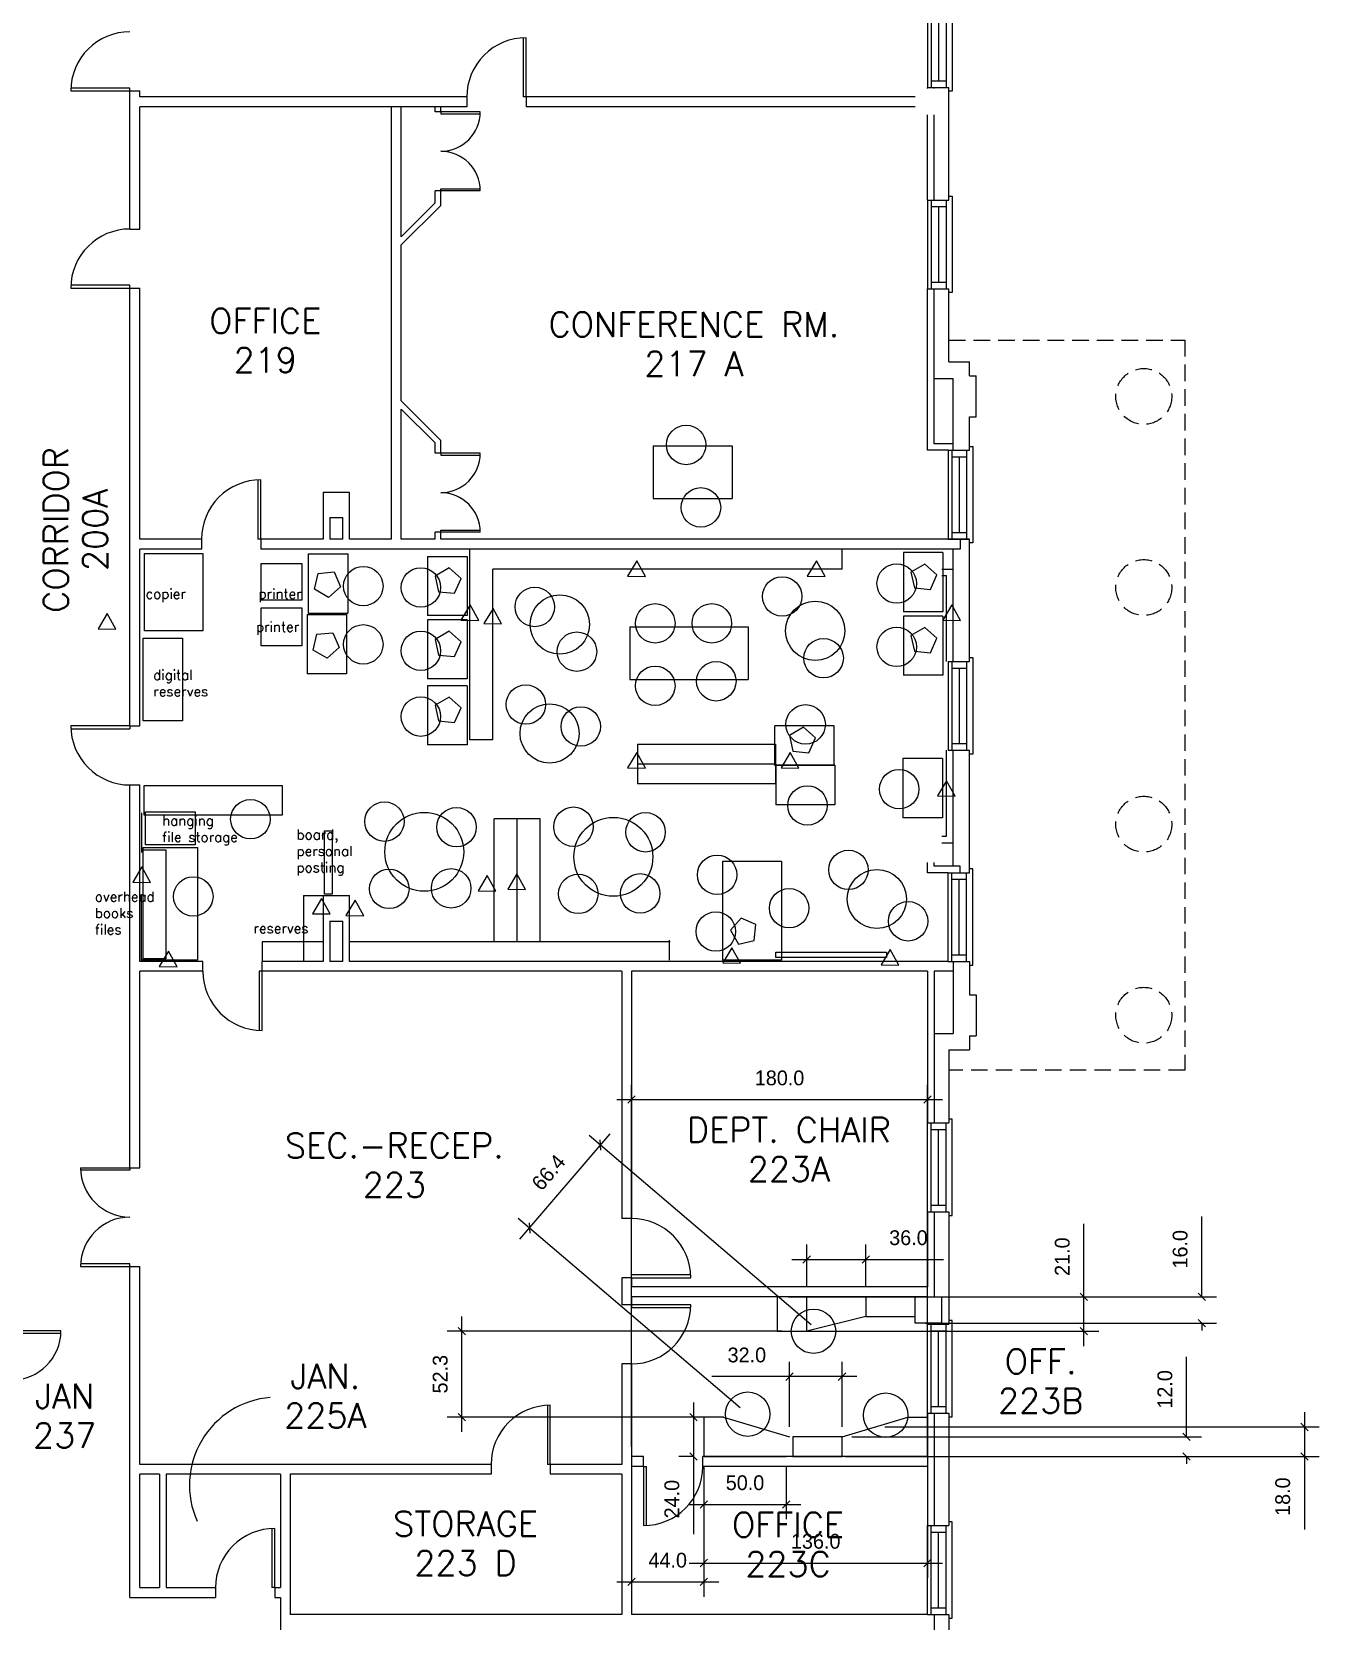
# Model space of a CAD drawing. Extents: x 481 to 2860, y 95 to 2621.
# Drawn here: x 2077 to 2860, y 801 to 1768 of the extents above; entities that cross this region are included whole.
import ezdxf
from ezdxf.enums import TextEntityAlignment as Align

# ---------------------------------------------------------------- set-up
doc = ezdxf.new("R2010")
doc.units = 0
doc.header["$LTSCALE"] = 40
doc.header["$MEASUREMENT"] = 0
doc.linetypes.add('HIDDEN', pattern=[0.375, 0.25, -0.125])
doc.layers.get('0').update_dxf_attribs({"linetype": 'CONTINUOUS'})
doc.layers.get('Defpoints').update_dxf_attribs({"linetype": 'CONTINUOUS'})
for name, color, linetype in [('A-AREA-IDEN', 3, 'CONTINUOUS'), ('A-CONC', 5, 'HIDDEN'), ('A-DOOR', 7, 'CONTINUOUS'), ('A-GLAZ', 5, 'CONTINUOUS'), ('A-STRS-RAIL', 7, 'CONTINUOUS'), ('A-WALL', 5, 'CONTINUOUS'), ('S-COLS', 3, 'CONTINUOUS')]:
    doc.layers.add(name, color=color, linetype=linetype)
doc.styles.add('SIMPLEX', font='simplex', dxfattribs={"height": 23})
doc.dimstyles.get("Standard").update_dxf_attribs({"dimtxt": 0.18, "dimasz": 0.18, "dimexe": 0.18, "dimexo": 0.0625, "dimgap": 0.09, "dimtad": 0, "dimtih": 1, "dimtoh": 1, "dimdec": 4, "dimzin": 0, "dimdsep": 46, "dimtxsty": 'Standard', "dimcen": 0.09, "dimadec": 0, "dimazin": 0, "dimtfac": 1, "dimtdec": 4, "dimtofl": 0, "dimtmove": 0, "dimatfit": 3, "dimfxl": 0, "dimtolj": 1, "dimtzin": 0, "dimarcsym": 0})

# ---------------------------------------------------------------- blocks, each defined once
blk = doc.blocks.new('Q')
at = {"layer": 'A-STRS-RAIL', "style": 'SIMPLEX'}
for tag, p in [('ROOM', (2.01, 4.02)), ('NUMBER', (2.01, -15.09))]:
    blk.add_attdef(tag, text='', height=12, dxfattribs=at).set_placement(p, align=Align.CENTER)
blk = doc.blocks.new('WDO')
at = {"layer": 'A-GLAZ'}
for p, q in [((2696.34, 464.42), (2694.39, 464.42)), ((2696.34, 405.77), (2696.34, 464.42)), ((2681.39, 408.09), (2681.39, 462.09)), ((2683.62, 408.09), (2683.62, 462.09)), ((2683.62, 458.09), (2692.62, 458.09)), ((2688.12, 412.09), (2688.12, 458.09)), ((2692.62, 408.09), (2692.62, 462.09)), ((2683.62, 412.09), (2692.62, 412.09)), ((2694.39, 405.77), (2696.34, 405.77))]:
    blk.add_line(p, q, dxfattribs=at)
at = {"layer": 'A-WALL'}
for p, q in [((2681.39, 462.09), (2694.39, 462.09)), ((2681.39, 408.09), (2694.39, 408.09))]:
    blk.add_line(p, q, dxfattribs=at)
blk = doc.blocks.new('AD03A', base_point=(6.133, 5.024))
for p, q in [((6.133, 6.024), (6.133, 5.024)), ((6.182, 5.024), (6.182, 6.022)), ((6.133, 5.024), (6.182, 5.024))]:
    blk.add_line(p, q)
blk.add_arc((6.133, 5.024), 1, 0, 90)
blk = doc.blocks.new('AD05A', base_point=(203.035, 424.492))
for p, q in [((203.035, 424.492), (203.084, 424.492)), ((203.035, 424.492), (203.035, 423.492)), ((203.084, 423.493), (203.084, 424.492))]:
    blk.add_line(p, q)
blk.add_arc((203.035, 424.492), 1, 270, 0)
blk = doc.blocks.new('AD04A', base_point=(489.664, 570.31))
for p, q in [((488.664, 571.31), (488.664, 570.31)), ((488.713, 570.31), (488.713, 571.309)), ((490.616, 570.31), (490.616, 571.309)), ((490.664, 571.31), (490.664, 570.31)), ((488.664, 570.31), (488.713, 570.31)), ((490.664, 570.31), (490.616, 570.31))]:
    blk.add_line(p, q)
for centre, start, end in [((488.664, 570.31), 0, 90), ((490.664, 570.31), 90, 180)]:
    blk.add_arc(centre, 1, start, end)
blk = doc.blocks.new('_Oblique')
at = {"color": 0, "linetype": 'ByBlock', "lineweight": -2}
blk.add_line((-0.5, -0.5), (0.5, 0.5), dxfattribs=at)
blk = doc.blocks.new('*D21')
at = {"color": 0, "lineweight": -2}
for p, q in [((2479.09, 934.22), (2479.09, 901.22)), ((2479.39, 925.22), (2470.09, 925.22)), ((2479.39, 901.22), (2470.09, 901.22)), ((2479.09, 901.22), (2479.09, 853.94))]:
    blk.add_line(p, q, dxfattribs=at)
at = {"layer": 'Defpoints', "color": 0}
for p in [(2485.39, 925.22), (2479.09, 901.22), (2485.39, 901.22)]:
    blk.add_point(p, dxfattribs=at)
at = {"color": 0, "lineweight": -2, "xscale": 4.4928, "yscale": 4.4928, "zscale": 4.4928}
for p, rotation in [((2479.09, 925.22), 90), ((2479.09, 901.22), 270)]:
    blk.add_blockref('_Oblique', p, dxfattribs=dict(at, rotation=rotation))
at = {"color": 0, "insert": (2465.95, 875.33), "char_height": 9, "attachment_point": 5, "rotation": 90}
blk.add_mtext('\\A1;24.0', dxfattribs=at)
blk = doc.blocks.new('*D22')
at = {"color": 0, "lineweight": -2}
for p, q in [((2537.39, 919.22), (2537.39, 958.85)), ((2569.39, 919.22), (2569.39, 958.85)), ((2537.39, 949.85), (2490.12, 949.85)), ((2578.39, 949.85), (2537.39, 949.85))]:
    blk.add_line(p, q, dxfattribs=at)
at = {"layer": 'Defpoints', "color": 0}
for p in [(2537.39, 949.85), (2537.39, 913.22), (2569.39, 913.22)]:
    blk.add_point(p, dxfattribs=at)
at = {"color": 0, "lineweight": -2, "xscale": 4.4928, "yscale": 4.4928, "zscale": 4.4928, "rotation": 180}
blk.add_blockref('_Oblique', (2537.39, 949.85), dxfattribs=at)
at = {"color": 0, "lineweight": -2, "xscale": 4.4928, "yscale": 4.4928, "zscale": 4.4928}
blk.add_blockref('_Oblique', (2569.39, 949.85), dxfattribs=at)
at = {"color": 0, "insert": (2511.51, 962.99), "char_height": 9, "attachment_point": 5}
blk.add_mtext('\\A1;32.0', dxfattribs=at)
blk = doc.blocks.new('*D24')
at = {"color": 0, "lineweight": -2}
for p, q in [((2485.39, 895.22), (2485.39, 863.12)), ((2535.39, 895.22), (2535.39, 863.12)), ((2476.39, 872.12), (2544.39, 872.12))]:
    blk.add_line(p, q, dxfattribs=at)
at = {"layer": 'Defpoints', "color": 0}
for p in [(2485.39, 901.22), (2535.39, 901.22), (2535.39, 872.12)]:
    blk.add_point(p, dxfattribs=at)
at = {"color": 0, "lineweight": -2, "xscale": 4.4928, "yscale": 4.4928, "zscale": 4.4928, "rotation": 180}
blk.add_blockref('_Oblique', (2485.39, 872.12), dxfattribs=at)
at = {"color": 0, "lineweight": -2, "xscale": 4.4928, "yscale": 4.4928, "zscale": 4.4928}
blk.add_blockref('_Oblique', (2535.39, 872.12), dxfattribs=at)
at = {"color": 0, "insert": (2510.39, 885.26), "char_height": 9, "attachment_point": 5}
blk.add_mtext('\\A1;50.0', dxfattribs=at)
blk = doc.blocks.new('*D25')
at = {"color": 0, "lineweight": -2}
for p, q in [((2778.91, 913.22), (2778.91, 961.98)), ((2575.39, 913.22), (2787.91, 913.22)), ((2577.39, 901.22), (2787.91, 901.22)), ((2778.91, 901.22), (2778.91, 896.72))]:
    blk.add_line(p, q, dxfattribs=at)
at = {"layer": 'Defpoints', "color": 0}
for p in [(2569.39, 913.22), (2778.91, 913.22), (2571.39, 901.22)]:
    blk.add_point(p, dxfattribs=at)
at = {"color": 0, "lineweight": -2, "xscale": 4.4928, "yscale": 4.4928, "zscale": 4.4928}
for p, rotation in [((2778.91, 913.22), 270), ((2778.91, 901.22), 90)]:
    blk.add_blockref('_Oblique', p, dxfattribs=dict(at, rotation=rotation))
at = {"color": 0, "insert": (2765.77, 942.09), "char_height": 9, "attachment_point": 5, "rotation": 90}
blk.add_mtext('\\A1;12.0', dxfattribs=at)
blk = doc.blocks.new('*D26')
at = {"color": 0, "lineweight": -2}
for p, q in [((2595.39, 919.22), (2859.56, 919.22)), ((2850.56, 928.22), (2850.56, 901.22)), ((2575.39, 901.22), (2859.56, 901.22)), ((2850.56, 901.22), (2850.56, 856.94))]:
    blk.add_line(p, q, dxfattribs=at)
at = {"layer": 'Defpoints', "color": 0}
for p in [(2589.39, 919.22), (2569.39, 901.22), (2850.56, 901.22)]:
    blk.add_point(p, dxfattribs=at)
at = {"color": 0, "lineweight": -2, "xscale": 4.4928, "yscale": 4.4928, "zscale": 4.4928}
for p, rotation in [((2850.56, 919.22), 90), ((2850.56, 901.22), 270)]:
    blk.add_blockref('_Oblique', p, dxfattribs=dict(at, rotation=rotation))
at = {"color": 0, "insert": (2837.42, 876.83), "char_height": 9, "attachment_point": 5, "rotation": 90}
blk.add_mtext('\\A1;18.0', dxfattribs=at)
blk = doc.blocks.new('*D27')
at = {"color": 0, "lineweight": -2}
for p, q in [((2716.5, 998.47), (2716.5, 1042.74)), ((2536.9, 998.47), (2725.5, 998.47)), ((2716.5, 968.47), (2716.5, 998.47)), ((2536.9, 977.47), (2725.5, 977.47))]:
    blk.add_line(p, q, dxfattribs=at)
at = {"layer": 'Defpoints', "color": 0}
for p in [(2530.9, 998.47), (2716.5, 998.47), (2530.9, 977.47)]:
    blk.add_point(p, dxfattribs=at)
at = {"color": 0, "lineweight": -2, "xscale": 4.4928, "yscale": 4.4928, "zscale": 4.4928}
for p, rotation in [((2716.5, 998.47), 90), ((2716.5, 977.47), 270)]:
    blk.add_blockref('_Oblique', p, dxfattribs=dict(at, rotation=rotation))
at = {"color": 0, "insert": (2703.36, 1022.85), "char_height": 9, "attachment_point": 5, "rotation": 90}
blk.add_mtext('\\A1;21.0', dxfattribs=at)
blk = doc.blocks.new('*D28')
at = {"color": 0, "lineweight": -2}
for p, q in [((2338.21, 916.22), (2338.21, 986.47)), ((2532.9, 977.47), (2329.21, 977.47)), ((2491.39, 925.22), (2329.21, 925.22))]:
    blk.add_line(p, q, dxfattribs=at)
at = {"layer": 'Defpoints', "color": 0}
for p in [(2338.21, 977.47), (2538.9, 977.47), (2497.39, 925.22)]:
    blk.add_point(p, dxfattribs=at)
at = {"color": 0, "lineweight": -2, "xscale": 4.4928, "yscale": 4.4928, "zscale": 4.4928}
for p, rotation in [((2338.21, 977.47), 90), ((2338.21, 925.22), 270)]:
    blk.add_blockref('_Oblique', p, dxfattribs=dict(at, rotation=rotation))
at = {"color": 0, "insert": (2325.07, 951.34), "char_height": 9, "attachment_point": 5, "rotation": 90}
blk.add_mtext('\\A1;52.3', dxfattribs=at)
blk = doc.blocks.new('*D29')
at = {"color": 0, "lineweight": -2}
for p, q in [((2373.54, 1033.48), (2428.32, 1097.62)), ((2550.58, 981.36), (2415.64, 1096.62)), ((2507.49, 930.91), (2372.54, 1046.16))]:
    blk.add_line(p, q, dxfattribs=at)
at = {"layer": 'Defpoints', "color": 0}
for p in [(2422.48, 1090.77), (2555.14, 977.47), (2512.05, 927.01)]:
    blk.add_point(p, dxfattribs=at)
at = {"color": 0, "lineweight": -2, "xscale": 4.4928, "yscale": 4.4928, "zscale": 4.4928}
for p, rotation in [((2422.48, 1090.77), 49.49902002878292), ((2379.38, 1040.32), 229.4990200287829)]:
    blk.add_blockref('_Oblique', p, dxfattribs=dict(at, rotation=rotation))
at = {"color": 0, "insert": (2390.94, 1074.08), "char_height": 9, "attachment_point": 5, "rotation": 49.49902}
blk.add_mtext('\\A1;66.4', dxfattribs=at)
blk = doc.blocks.new('*D31')
at = {"color": 0, "lineweight": -2}
for p, q in [((2441.39, 907.22), (2441.39, 1127.41)), ((2621.39, 907.22), (2621.39, 1127.41)), ((2432.39, 1118.41), (2630.39, 1118.41))]:
    blk.add_line(p, q, dxfattribs=at)
at = {"layer": 'Defpoints', "color": 0}
for p in [(2621.39, 1118.41), (2441.39, 901.22), (2621.39, 901.22)]:
    blk.add_point(p, dxfattribs=at)
at = {"color": 0, "lineweight": -2, "xscale": 4.4928, "yscale": 4.4928, "zscale": 4.4928, "rotation": 180}
blk.add_blockref('_Oblique', (2441.39, 1118.41), dxfattribs=at)
at = {"color": 0, "lineweight": -2, "xscale": 4.4928, "yscale": 4.4928, "zscale": 4.4928}
blk.add_blockref('_Oblique', (2621.39, 1118.41), dxfattribs=at)
at = {"color": 0, "insert": (2531.39, 1131.55), "char_height": 9, "attachment_point": 5}
blk.add_mtext('\\A1;180.0', dxfattribs=at)
blk = doc.blocks.new('*D32')
at = {"color": 0, "lineweight": -2}
for p, q in [((2441.39, 895.22), (2441.39, 815.98)), ((2485.39, 895.22), (2485.39, 815.98)), ((2432.39, 824.98), (2494.39, 824.98))]:
    blk.add_line(p, q, dxfattribs=at)
at = {"layer": 'Defpoints', "color": 0}
for p in [(2441.39, 901.22), (2485.39, 901.22), (2485.39, 824.98)]:
    blk.add_point(p, dxfattribs=at)
at = {"color": 0, "lineweight": -2, "xscale": 4.4928, "yscale": 4.4928, "zscale": 4.4928, "rotation": 180}
blk.add_blockref('_Oblique', (2441.39, 824.98), dxfattribs=at)
at = {"color": 0, "lineweight": -2, "xscale": 4.4928, "yscale": 4.4928, "zscale": 4.4928}
blk.add_blockref('_Oblique', (2485.39, 824.98), dxfattribs=at)
at = {"color": 0, "insert": (2463.39, 838.12), "char_height": 9, "attachment_point": 5}
blk.add_mtext('\\A1;44.0', dxfattribs=at)
blk = doc.blocks.new('*D33')
at = {"color": 0, "lineweight": -2}
for p, q in [((2485.39, 895.22), (2485.39, 827.47)), ((2621.39, 895.22), (2621.39, 827.47)), ((2476.39, 836.47), (2630.39, 836.47))]:
    blk.add_line(p, q, dxfattribs=at)
at = {"layer": 'Defpoints', "color": 0}
for p in [(2485.39, 901.22), (2621.39, 901.22), (2621.39, 836.47)]:
    blk.add_point(p, dxfattribs=at)
at = {"color": 0, "lineweight": -2, "xscale": 4.4928, "yscale": 4.4928, "zscale": 4.4928, "rotation": 180}
blk.add_blockref('_Oblique', (2485.39, 836.47), dxfattribs=at)
at = {"color": 0, "lineweight": -2, "xscale": 4.4928, "yscale": 4.4928, "zscale": 4.4928}
blk.add_blockref('_Oblique', (2621.39, 836.47), dxfattribs=at)
at = {"color": 0, "insert": (2553.39, 849.61), "char_height": 9, "attachment_point": 5}
blk.add_mtext('\\A1;136.0', dxfattribs=at)
blk = doc.blocks.new('*D34')
at = {"color": 0, "lineweight": -2}
for p, q in [((2788.16, 998.47), (2788.16, 1047.23)), ((2619.89, 998.47), (2797.16, 998.47)), ((2619.89, 982.47), (2797.16, 982.47)), ((2788.16, 982.47), (2788.16, 977.97))]:
    blk.add_line(p, q, dxfattribs=at)
at = {"layer": 'Defpoints', "color": 0}
for p in [(2613.89, 998.47), (2788.16, 998.47), (2613.89, 982.47)]:
    blk.add_point(p, dxfattribs=at)
at = {"color": 0, "lineweight": -2, "xscale": 4.4928, "yscale": 4.4928, "zscale": 4.4928}
for p, rotation in [((2788.16, 998.47), 270), ((2788.16, 982.47), 90)]:
    blk.add_blockref('_Oblique', p, dxfattribs=dict(at, rotation=rotation))
at = {"color": 0, "insert": (2775.02, 1027.34), "char_height": 9, "attachment_point": 5, "rotation": 90}
blk.add_mtext('\\A1;16.0', dxfattribs=at)
blk = doc.blocks.new('*D40')
at = {"color": 0, "lineweight": -2}
for p, q in [((2547.9, 1004.47), (2547.9, 1030.19)), ((2583.89, 1004.47), (2583.89, 1030.19)), ((2538.9, 1021.19), (2583.89, 1021.19)), ((2583.89, 1021.19), (2631.16, 1021.19))]:
    blk.add_line(p, q, dxfattribs=at)
at = {"layer": 'Defpoints', "color": 0}
for p in [(2583.89, 1021.19), (2547.9, 998.47), (2583.89, 998.47)]:
    blk.add_point(p, dxfattribs=at)
at = {"color": 0, "lineweight": -2, "xscale": 4.4928, "yscale": 4.4928, "zscale": 4.4928, "rotation": 180}
blk.add_blockref('_Oblique', (2547.9, 1021.19), dxfattribs=at)
at = {"color": 0, "lineweight": -2, "xscale": 4.4928, "yscale": 4.4928, "zscale": 4.4928}
blk.add_blockref('_Oblique', (2583.89, 1021.19), dxfattribs=at)
at = {"color": 0, "insert": (2609.77, 1034.33), "char_height": 9, "attachment_point": 5}
blk.add_mtext('\\A1;36.0', dxfattribs=at)

msp = doc.modelspace()

# ---------------------------------------------------------------- linework, layer by layer
for p, q in [((2569.48, 1441.22), (2569.48, 1453.22)), ((2357.11, 1337.25), (2343.11, 1337.25)), ((2444.95, 1334.71), (2444.95, 1310.71)), ((2528.95, 1334.71), (2528.95, 1310.71)), ((2385.85, 1289.25), (2357.85, 1289.25)), ((2241.89, 1242.55), (2254.69, 1242.55)), ((2216.73, 1214.47), (2216.73, 1202.47)), ((2464.22, 1215.31), (2464.22, 1203.31)), ((2583.89, 986.47), (2547.9, 977.47)), ((2485.39, 925.22), (2485.39, 901.22)), ((2497.39, 925.22), (2537.39, 913.22)), ((2497.39, 925.22), (2537.39, 913.22)), ((2569.39, 913.22), (2609.39, 925.22))]:
    msp.add_line(p, q)
for points in [[(2145.13, 1450.7), (2180.63, 1450.7), (2180.63, 1403.68), (2145.13, 1403.68)], [(2216.12, 1444.53), (2240.81, 1444.53), (2240.81, 1422.18), (2216.12, 1422.18)], [(2337.73, 1435.46), (2330.39, 1441.95), (2321.94, 1436.97), (2324.07, 1427.4), (2333.83, 1426.47)], [(2449.82, 1436.72), (2444.57, 1446.17), (2439.01, 1436.89)], [(2559.04, 1436.72), (2553.79, 1446.17), (2548.23, 1436.89)], [(2627.06, 1437.77), (2619.71, 1444.27), (2611.27, 1439.29), (2613.39, 1429.71), (2623.15, 1428.78)], [(2264.43, 1430.45), (2257.09, 1423.96), (2248.64, 1428.94), (2250.77, 1438.51), (2260.53, 1439.45)], [(2127.86, 1404.65), (2122.6, 1414.1), (2117.05, 1404.83)], [(2216.12, 1417.56), (2240.81, 1417.56), (2240.81, 1394.43), (2216.12, 1394.43)], [(2348.49, 1409.97), (2343.24, 1419.42), (2337.68, 1410.15)], [(2362.41, 1407.83), (2357.16, 1417.28), (2351.6, 1408.01)], [(2641.49, 1409.97), (2636.24, 1419.42), (2630.68, 1410.15)], [(2263.66, 1393.46), (2256.32, 1386.96), (2247.87, 1391.94), (2249.99, 1401.51), (2259.75, 1402.45)], [(2337.73, 1396.92), (2330.39, 1403.41), (2321.94, 1398.43), (2324.07, 1388.86), (2333.83, 1387.93)], [(2627.06, 1399.23), (2619.71, 1405.73), (2611.27, 1400.75), (2613.39, 1391.17), (2623.15, 1390.24)], [(2144.36, 1399.06), (2168.28, 1399.06), (2168.28, 1348.95), (2144.36, 1348.95)], [(2337.73, 1356.84), (2330.39, 1363.33), (2321.94, 1358.35), (2324.07, 1348.78), (2333.83, 1347.84)], [(2553.21, 1338.42), (2545.87, 1344.91), (2537.42, 1339.93), (2539.54, 1330.36), (2549.3, 1329.42)], [(2449.82, 1320.12), (2444.57, 1329.57), (2439.01, 1320.29)], [(2543.2, 1320.12), (2537.95, 1329.57), (2532.39, 1320.29)], [(2144.95, 1309.5), (2228.95, 1309.5), (2228.95, 1291.5), (2144.95, 1291.5)], [(2638.28, 1303), (2633.02, 1312.45), (2627.47, 1303.18)], [(2145.91, 1293.46), (2176, 1293.46), (2176, 1273.42), (2145.91, 1273.42)], [(2254.69, 1281.9), (2259.32, 1281.9), (2259.32, 1243.36), (2254.69, 1243.36)], [(2144.36, 1271.87), (2177.54, 1271.87), (2177.54, 1203.27), (2144.36, 1203.27)], [(2144.36, 1270.33), (2158.25, 1270.33), (2158.25, 1204.04), (2144.36, 1204.04)], [(2148.94, 1250.58), (2143.69, 1260.03), (2138.13, 1250.76)], [(2358.85, 1245.23), (2353.6, 1254.68), (2348.04, 1245.41)], [(2376.93, 1246.3), (2371.68, 1255.75), (2366.12, 1246.48)], [(2258.15, 1231.33), (2252.9, 1240.78), (2247.35, 1231.5)], [(2278.5, 1230.26), (2273.25, 1239.71), (2267.69, 1230.43)], [(2507.97, 1228.81), (2501.48, 1221.46), (2506.46, 1213.02), (2516.03, 1215.14), (2516.96, 1224.9)], [(2507.74, 1201.37), (2502.48, 1210.82), (2496.93, 1201.55)], [(2604.01, 1200.3), (2598.76, 1209.75), (2593.2, 1200.48)], [(2165, 1199.23), (2159.75, 1208.69), (2154.19, 1199.41)], [(2529.07, 1208.14), (2596.45, 1208.14), (2596.45, 1204.77), (2529.07, 1204.77)], [(2547.9, 998.47), (2529.9, 998.47), (2529.9, 977.47), (2547.9, 977.47)], [(2613.89, 998.47), (2583.89, 998.47), (2583.89, 986.47), (2613.89, 986.47)], [(2569.39, 913.22), (2539.39, 913.22), (2539.39, 901.22), (2569.39, 901.22)]]:
    msp.add_lwpolyline(points, close=True)
for points in [[(2497.39, 925.22), (2485.39, 925.22), (2485.39, 901.22), (2535.39, 901.22)], [(2571.39, 901.22), (2621.39, 901.22), (2621.39, 925.22)], [(2609.39, 925.22), (2621.39, 925.22), (2621.39, 901.22), (2571.39, 901.22)]]:
    msp.add_lwpolyline(points)
for centre, radius in [((2474.55, 1516.69), 12), ((2483.59, 1478.73), 12), ((2278.28, 1430.84), 12), ((2313.3, 1430.03), 12), ((2602.62, 1432.35), 12), ((2533.04, 1424.51), 12), ((2382.56, 1418.12), 12), ((2397.76, 1407.48), 18), ((2553.11, 1403.63), 18), ((2455.83, 1408.17), 12), ((2490.21, 1408.17), 12), ((2278.28, 1395.39), 12), ((2313.3, 1391.49), 12), ((2408.2, 1390.94), 12), ((2602.62, 1393.81), 12), ((2558.19, 1386.94), 12), ((2492.93, 1372.92), 12), ((2455.83, 1370.21), 12), ((2377.16, 1358.76), 12), ((2313.3, 1351.41), 12), ((2391.59, 1341.19), 18), ((2410.51, 1345.46), 12), ((2547.26, 1346.71), 12), ((2604.18, 1307.33), 12), ((2548.37, 1297.38), 12), ((2209.61, 1289.02), 12), ((2291.12, 1287.53), 12), ((2334.94, 1284.13), 12), ((2406.08, 1284.45), 12), ((2315.36, 1269.17), 24), ((2430.32, 1266.09), 24), ((2449.9, 1281.05), 12), ((2493.45, 1255.2), 12), ((2573.29, 1258.15), 12), ((2294.07, 1246.64), 12), ((2331.7, 1246.95), 12), ((2590.61, 1240.45), 18), ((2174.89, 1242), 12), ((2409.03, 1243.55), 12), ((2446.66, 1243.87), 12), ((2537.23, 1234.83), 12), ((2609.6, 1226.89), 12), ((2492.61, 1220.67), 12), ((2552.06, 977.47), 13.5), ((2512.05, 927.01), 13.5), ((2595.94, 926.42), 13.5)]:
    msp.add_circle(centre, radius)
at = {"layer": 'A-AREA-IDEN'}
msp.add_arc((2226.13, 883.81), 53.57, 94.70771, 204.1125, dxfattribs=at)
at = {"layer": 'A-CONC', "linetype": 'HIDDEN'}
for p, q in [((2634.39, 1580.55), (2777.89, 1580.55)), ((2777.89, 1580.55), (2777.89, 1136.27)), ((2777.89, 1136.27), (2634.39, 1136.27))]:
    msp.add_line(p, q, dxfattribs=at)
for centre in [(2752.89, 1546.22), (2752.89, 1429.97), (2752.89, 1285.97), (2752.89, 1169.72)]:
    msp.add_circle(centre, 17, dxfattribs=at)
at = {"layer": 'A-WALL'}
for p, q in [((2136.39, 1648.08), (2136.39, 1732.08)), ((2136.39, 1732.08), (2142.39, 1732.08)), ((2142.39, 1728.47), (2142.39, 1732.08)), ((2621.39, 1733.47), (2621.39, 1734.22)), ((2625.39, 1733.47), (2625.39, 1734.22)), ((2634.39, 1665.72), (2634.39, 1734.22)), ((2341.22, 1728.47), (2142.39, 1728.47)), ((2142.39, 1648.08), (2142.39, 1722.47)), ((2341.22, 1722.47), (2142.39, 1722.47)), ((2295.39, 1459.47), (2295.39, 1722.47)), ((2301.39, 1643.42), (2301.39, 1722.47)), ((2321.89, 1722.47), (2301.39, 1722.47)), ((2321.89, 1719.38), (2321.89, 1722.47)), ((2341.22, 1722.47), (2325.39, 1722.47)), ((2325.39, 1719.38), (2325.39, 1722.47)), ((2341.22, 1728.47), (2341.22, 1722.47)), ((2613.89, 1728.47), (2377.22, 1728.47)), ((2377.22, 1728.47), (2377.22, 1722.47)), ((2613.89, 1722.47), (2377.22, 1722.47)), ((2325.39, 1719.38), (2321.89, 1719.38)), ((2621.39, 1665.72), (2621.39, 1717.47)), ((2625.39, 1665.72), (2625.39, 1717.47)), ((2321.89, 1663.92), (2301.39, 1643.42)), ((2325.39, 1671.38), (2321.89, 1671.38)), ((2321.89, 1663.92), (2321.89, 1671.38)), ((2325.39, 1662.47), (2325.39, 1671.38)), ((2325.39, 1662.47), (2301.39, 1638.47)), ((2136.39, 1648.08), (2142.39, 1648.08)), ((2301.39, 1543.47), (2301.39, 1638.47)), ((2136.39, 1345.84), (2136.39, 1612.08)), ((2136.39, 1612.08), (2142.39, 1612.08)), ((2142.39, 1459.47), (2142.39, 1612.08)), ((2621.39, 1513.47), (2621.39, 1611.72)), ((2625.39, 1517.47), (2625.39, 1611.72)), ((2634.39, 1567.22), (2634.39, 1611.72)), ((2634.39, 1567.22), (2646.89, 1567.22)), ((2646.89, 1558.72), (2646.89, 1567.22)), ((2625.39, 1557.22), (2636.89, 1557.22)), ((2636.89, 1513.47), (2636.89, 1557.22)), ((2646.89, 1558.72), (2650.89, 1558.72)), ((2650.89, 1533.72), (2650.89, 1558.72)), ((2325.39, 1519.47), (2301.39, 1543.47)), ((2321.89, 1518.02), (2301.39, 1538.52)), ((2301.39, 1459.47), (2301.39, 1538.52)), ((2646.89, 1513.47), (2646.89, 1533.72)), ((2646.89, 1533.72), (2650.89, 1533.72)), ((2325.39, 1511.66), (2325.39, 1519.47)), ((2321.89, 1511.66), (2321.89, 1518.02)), ((2325.39, 1511.66), (2321.89, 1511.66)), ((2454.6, 1516.15), (2454.6, 1484.15)), ((2454.6, 1516.15), (2502.6, 1516.15)), ((2502.6, 1516.15), (2502.6, 1484.15)), ((2633.89, 1513.47), (2621.39, 1513.47)), ((2636.89, 1517.47), (2625.39, 1517.47)), ((2253.89, 1488.05), (2253.89, 1459.47)), ((2253.89, 1488.05), (2269.89, 1488.05)), ((2269.89, 1459.47), (2269.89, 1488.05)), ((2454.6, 1484.15), (2502.6, 1484.15)), ((2257.89, 1472.47), (2257.89, 1459.47)), ((2257.89, 1472.47), (2265.89, 1472.47)), ((2265.89, 1459.47), (2265.89, 1472.47)), ((2325.39, 1463.66), (2321.89, 1463.66)), ((2321.89, 1459.47), (2321.89, 1463.66)), ((2325.39, 1459.47), (2325.39, 1463.66)), ((2179.9, 1459.47), (2142.39, 1459.47)), ((2142.39, 1345.84), (2142.39, 1453.22)), ((2179.9, 1453.22), (2142.39, 1453.22)), ((2179.9, 1459.47), (2179.9, 1453.22)), ((2253.89, 1459.47), (2215.9, 1459.47)), ((2215.9, 1459.47), (2215.9, 1453.22)), ((2641.3, 1453.22), (2215.9, 1453.22)), ((2265.89, 1459.47), (2257.89, 1459.47)), ((2295.39, 1459.47), (2269.89, 1459.47)), ((2321.89, 1459.47), (2301.39, 1459.47)), ((2646.89, 1459.47), (2325.39, 1459.47)), ((2343.11, 1337.25), (2343.11, 1453.22)), ((2606.68, 1451.17), (2606.68, 1415.17)), ((2606.68, 1451.17), (2606.68, 1415.17)), ((2630.68, 1451.17), (2606.68, 1451.17)), ((2630.68, 1451.17), (2630.68, 1415.17)), ((2636.89, 1384.97), (2636.89, 1453.22)), ((2641.3, 1459.47), (2641.3, 1453.22)), ((2646.89, 1384.97), (2646.89, 1459.47)), ((2244.82, 1450.45), (2244.82, 1414.45)), ((2244.82, 1450.45), (2268.82, 1450.45)), ((2268.82, 1450.45), (2268.82, 1414.45)), ((2317.35, 1448.86), (2317.35, 1412.86)), ((2317.35, 1448.86), (2317.35, 1412.86)), ((2317.35, 1448.86), (2341.35, 1448.86)), ((2341.35, 1448.86), (2341.35, 1412.86)), ((2569.48, 1441.22), (2357.11, 1441.22)), ((2357.11, 1337.25), (2357.11, 1441.22)), ((2630.14, 1441.22), (2636.89, 1441.22)), ((2630.14, 1437.22), (2632.89, 1437.22)), ((2632.89, 1384.97), (2632.89, 1437.22)), ((2244.04, 1413.45), (2268.04, 1413.45)), ((2244.04, 1413.45), (2244.04, 1377.45)), ((2244.82, 1414.45), (2268.82, 1414.45)), ((2268.04, 1413.45), (2268.04, 1377.45)), ((2341.35, 1412.86), (2317.35, 1412.86)), ((2630.68, 1415.17), (2606.68, 1415.17)), ((2630.68, 1412.63), (2606.68, 1412.63)), ((2606.68, 1412.63), (2606.68, 1376.63)), ((2630.68, 1412.63), (2630.68, 1376.63)), ((2317.35, 1410.32), (2317.35, 1374.32)), ((2341.35, 1410.32), (2317.35, 1410.32)), ((2341.35, 1410.32), (2341.35, 1374.32)), ((2440.31, 1406), (2512.31, 1406)), ((2440.31, 1406), (2440.31, 1374)), ((2512.31, 1406), (2512.31, 1374)), ((2268.04, 1377.45), (2244.04, 1377.45)), ((2341.35, 1374.32), (2317.35, 1374.32)), ((2440.31, 1374), (2512.31, 1374)), ((2630.68, 1376.63), (2606.68, 1376.63)), ((2341.35, 1370.24), (2317.35, 1370.24)), ((2317.35, 1370.24), (2317.35, 1334.24)), ((2341.35, 1370.24), (2341.35, 1334.24)), ((2136.39, 1345.84), (2142.39, 1345.84)), ((2564.54, 1345.75), (2528.54, 1345.75)), ((2528.54, 1321.75), (2528.54, 1345.75)), ((2564.54, 1321.75), (2564.54, 1345.75)), ((2444.95, 1334.71), (2528.95, 1334.71)), ((2341.35, 1334.24), (2317.35, 1334.24)), ((2606.43, 1325.87), (2606.43, 1289.87)), ((2630.43, 1325.87), (2606.43, 1325.87)), ((2630.43, 1325.87), (2630.43, 1289.87)), ((2632.89, 1278.72), (2632.89, 1330.97)), ((2636.89, 1260.47), (2636.89, 1330.97)), ((2646.89, 1256.47), (2646.89, 1330.97)), ((2444.95, 1322.71), (2528.95, 1322.71)), ((2564.54, 1321.75), (2528.54, 1321.75)), ((2565.1, 1321.78), (2529.1, 1321.78)), ((2529.1, 1321.78), (2529.1, 1297.78)), ((2565.1, 1321.78), (2565.1, 1297.78)), ((2136.39, 1076.93), (2136.39, 1309.84)), ((2136.39, 1309.84), (2142.39, 1309.84)), ((2142.39, 1202.47), (2142.39, 1309.84)), ((2444.95, 1310.71), (2528.95, 1310.71)), ((2565.1, 1297.78), (2529.1, 1297.78)), ((2143.43, 1292.8), (2143.43, 1268.8)), ((2357.85, 1214.47), (2357.85, 1289.25)), ((2371.85, 1214.47), (2371.85, 1289.25)), ((2385.85, 1214.47), (2385.85, 1289.25)), ((2630.43, 1289.87), (2606.43, 1289.87)), ((2630.14, 1278.72), (2632.89, 1278.72)), ((2630.14, 1274.72), (2636.89, 1274.72)), ((2496.65, 1263.2), (2496.65, 1203.2)), ((2532.65, 1263.2), (2496.65, 1263.2)), ((2532.65, 1263.2), (2532.65, 1203.2)), ((2621.39, 1256.47), (2621.39, 1262.72)), ((2625.39, 1260.47), (2625.39, 1262.72)), ((2641.3, 1260.47), (2625.39, 1260.47)), ((2641.3, 1256.47), (2641.3, 1260.47)), ((2633.89, 1256.47), (2621.39, 1256.47)), ((2143.22, 1243.22), (2143.22, 1203.22)), ((2241.89, 1242.55), (2241.89, 1202.47)), ((2253.89, 1242.55), (2253.89, 1202.47)), ((2253.89, 1242.55), (2269.89, 1242.55)), ((2269.89, 1202.47), (2269.89, 1242.55)), ((2257.89, 1226.97), (2257.89, 1202.47)), ((2257.89, 1226.97), (2265.89, 1226.97)), ((2265.89, 1202.47), (2265.89, 1226.97)), ((2253.89, 1214.47), (2216.73, 1214.47)), ((2464.85, 1214.47), (2269.89, 1214.47)), ((2180.73, 1202.47), (2142.39, 1202.47)), ((2173.22, 1203.22), (2143.22, 1203.22)), ((2180.73, 1196.47), (2180.73, 1202.47)), ((2253.89, 1202.47), (2216.73, 1202.47)), ((2216.73, 1196.47), (2216.73, 1202.47)), ((2265.89, 1202.47), (2257.89, 1202.47)), ((2633.89, 1202.47), (2269.89, 1202.47)), ((2532.65, 1203.2), (2496.65, 1203.2)), ((2636.89, 1202.47), (2636.89, 1158.72)), ((2646.89, 1202.47), (2646.89, 1182.22)), ((2142.39, 1076.93), (2142.39, 1196.47)), ((2180.73, 1196.47), (2142.39, 1196.47)), ((2435.39, 1196.47), (2216.73, 1196.47)), ((2435.39, 1196.47), (2435.39, 1046.05)), ((2441.39, 1196.47), (2441.39, 1046.05)), ((2621.39, 1196.47), (2441.39, 1196.47)), ((2621.39, 1196.47), (2621.39, 1104.22)), ((2625.39, 1196.47), (2625.39, 1104.22)), ((2636.89, 1196.47), (2625.39, 1196.47)), ((2646.89, 1182.22), (2650.89, 1182.22)), ((2650.89, 1182.22), (2650.89, 1157.22)), ((2625.39, 1158.72), (2636.89, 1158.72)), ((2646.89, 1157.22), (2646.89, 1148.72)), ((2646.89, 1157.22), (2650.89, 1157.22)), ((2634.39, 1148.72), (2646.89, 1148.72)), ((2634.39, 1148.72), (2634.39, 1104.22)), ((2136.39, 1076.93), (2142.39, 1076.93)), ((2441.39, 1046.05), (2435.39, 1046.05)), ((2621.39, 1050.22), (2621.39, 1004.47)), ((2625.39, 1050.22), (2625.39, 998.47)), ((2634.39, 1050.22), (2634.39, 981.72)), ((2136.39, 815.47), (2136.39, 1016.93)), ((2136.39, 1016.93), (2142.39, 1016.93)), ((2142.39, 896.47), (2142.39, 1016.93)), ((2441.39, 1010.05), (2435.39, 1010.05)), ((2435.39, 1010.05), (2435.39, 993.61)), ((2441.39, 1010.05), (2441.39, 1004.47)), ((2621.39, 1004.47), (2441.39, 1004.47)), ((2621.39, 998.47), (2441.39, 998.47)), ((2441.39, 998.47), (2441.39, 993.61)), ((2441.39, 993.61), (2435.39, 993.61)), ((2621.39, 982.47), (2621.39, 981.72)), ((2625.39, 982.47), (2625.39, 981.72)), ((2435.39, 957.61), (2435.39, 896.47)), ((2441.39, 957.61), (2435.39, 957.61)), ((2441.39, 957.61), (2441.39, 805.22)), ((2621.39, 927.72), (2621.39, 859.22)), ((2625.39, 927.72), (2625.39, 859.22)), ((2634.39, 927.72), (2634.39, 859.22)), ((2448.71, 901.22), (2441.39, 901.22)), ((2448.71, 895.22), (2448.71, 901.22)), ((2621.39, 901.22), (2484.71, 901.22)), ((2484.71, 895.22), (2484.71, 901.22)), ((2355.99, 896.47), (2142.39, 896.47)), ((2142.39, 821.47), (2142.39, 890.47)), ((2154.39, 890.47), (2142.39, 890.47)), ((2154.39, 890.47), (2154.39, 821.47)), ((2227.89, 890.47), (2158.39, 890.47)), ((2158.39, 890.47), (2158.39, 821.47)), ((2227.89, 890.47), (2227.89, 821.47)), ((2355.99, 890.47), (2233.89, 890.47)), ((2233.89, 890.47), (2233.89, 805.22)), ((2355.99, 896.47), (2355.99, 890.47)), ((2435.39, 896.47), (2391.99, 896.47)), ((2391.99, 896.47), (2391.99, 890.47)), ((2435.39, 890.47), (2391.99, 890.47)), ((2435.39, 890.47), (2435.39, 805.22)), ((2448.71, 895.22), (2441.39, 895.22)), ((2621.39, 895.22), (2484.71, 895.22)), ((2136.39, 815.47), (2188.38, 815.47)), ((2142.39, 821.47), (2154.39, 821.47)), ((2158.39, 821.47), (2188.38, 821.47)), ((2188.38, 821.47), (2188.38, 815.47)), ((2224.38, 821.47), (2227.89, 821.47)), ((2224.38, 821.47), (2224.38, 815.47)), ((2224.38, 815.47), (2227.89, 815.47)), ((2227.89, 815.47), (2227.89, 793.51)), ((2435.39, 805.22), (2233.89, 805.22)), ((2621.39, 805.22), (2441.39, 805.22)), ((2625.39, 805.22), (2625.39, 753.47)), ((2634.39, 805.22), (2634.39, 736.72))]:
    msp.add_line(p, q, dxfattribs=at)
at = {"layer": 'S-COLS'}
msp.add_lwpolyline([(2613.89, 982.47), (2613.89, 998.47), (2629.89, 998.47), (2629.89, 982.47), (2613.89, 982.47)], dxfattribs=at)

# ---------------------------------------------------------------- block references
at = {"layer": 'A-AREA-IDEN', "xscale": 1.25, "yscale": 1.25, "zscale": 1.25}
for p, values in [((2216.11, 1579.68), {'ROOM': 'OFFICE', 'NUMBER': '219'}), ((2476.8, 1577.51), {'ROOM': 'CONFERENCE RM.', 'NUMBER': '217 A'}), ((2534.59, 1087.46), {'ROOM': 'DEPT. CHAIR', 'NUMBER': '223A'}), ((2294.66, 1077.9), {'ROOM': 'SEC.-RECEP.', 'NUMBER': '223'}), ((2252.68, 937.56), {'ROOM': 'JAN.', 'NUMBER': '225A'}), ((2687.68, 946.56), {'ROOM': 'OFF.', 'NUMBER': '223B'}), ((2094.16, 925.45), {'ROOM': 'JAN', 'NUMBER': '237'}), ((2337.94, 847.79), {'ROOM': 'STORAGE', 'NUMBER': '223 D'}), ((2534.01, 847.21), {'ROOM': 'OFFICE', 'NUMBER': '223C'})]:
    msp.add_blockref('Q', p, dxfattribs=at).add_auto_attribs(values)
at = {"layer": 'A-AREA-IDEN', "xscale": 1.25, "yscale": 1.25, "zscale": 1.25, "rotation": 90}
msp.add_blockref('Q', (2103.83, 1462.49), dxfattribs=at).add_auto_attribs({'ROOM': 'CORRIDOR', 'NUMBER': '200A'})
at = {"layer": 'A-DOOR', "zscale": 0.01}
for name, p, xscale, yscale, rotation in [('AD03A', (2136.39, 1732.08), 36, 36, 90), ('AD05A', (2377.22, 1728.47), 36, 36, 180), ('AD04A', (2325.39, 1695.38), 24, 24, 270.0000000000011), ('AD03A', (2136.39, 1612.08), 36, 36, 90), ('AD04A', (2325.39, 1487.66), 24, 24, 269.9999999999989), ('AD05A', (2215.9, 1459.47), 36, 36, 180), ('AD05A', (2136.39, 1345.84), 36, 36, 270), ('AD03A', (2216.73, 1196.47), 36, 36, 180), ('AD04A', (2136.39, 1046.93), 30, 30, 90), ('AD05A', (2441.39, 1010.05), 36, 36, 90), ('AD03A', (2441.39, 993.61), 36, 36, 270), ('AD03A', (2064.39, 977.76), 30, 30, 270), ('AD05A', (2391.99, 896.47), 36, 36, 180), ('AD05A', (2224.38, 821.47), 36, 36, 180)]:
    msp.add_blockref(name, p, dxfattribs=dict(at, xscale=xscale, yscale=yscale, rotation=rotation))
at = {"layer": 'A-DOOR', "xscale": 36, "yscale": 36, "zscale": 0.01}
msp.add_blockref('AD05A', (2448.71, 895.22), dxfattribs=at)
at = {"layer": 'A-GLAZ', "xscale": -1, "rotation": 180}
for p in [(-60, 2196.31), (-60, 2073.81), (-47.5, 1921.56), (-47.5, 1793.06)]:
    msp.add_blockref('WDO', p, dxfattribs=at)
at = {"layer": 'A-GLAZ'}
for p in [(-47.5, 794.38), (-60, 642.12), (-60, 519.62), (-60, 397.12)]:
    msp.add_blockref('WDO', p, dxfattribs=at)

# ---------------------------------------------------------------- texts
at = {"char_height": 6, "attachment_point": 1, "style": 'SIMPLEX'}
for s, insert, width in [('copier', (2145.91, 1429.12), 52.4688), ('printer', (2214.57, 1429.12), 37.8125), ('printer', (2213.03, 1409.08), 37.8125), ('digital reserves', (2150.54, 1379.79), 49.375), ('hanging file storage', (2155.94, 1291.14), 50.9219), ('board, personal posting', (2237.72, 1282.67), 27.7812), ('overhead books files', (2115.04, 1244.9), 46.2969), ('reserves', (2211.49, 1225.63), 36.2656)]:
    msp.add_mtext(s, dxfattribs=dict(at, insert=insert, width=width))

# ---------------------------------------------------------------- dimensions: what is measured, and where the dimension line sits
for base, p1, p2, picture, middle in [((2621.39, 1118.41), (2441.39, 901.22), (2621.39, 901.22), '*D31', (2531.39, 1131.55)), ((2583.89, 1021.19), (2547.9, 998.47), (2583.89, 998.47), '*D40', (2609.77, 1034.33)), ((2537.39, 949.85), (2569.39, 913.22), (2537.39, 913.22), '*D22', (2511.51, 962.99)), ((2485.39, 824.98), (2441.39, 901.22), (2485.39, 901.22), '*D32', (2463.39, 838.12)), ((2535.39, 872.12), (2485.39, 901.22), (2535.39, 901.22), '*D24', (2510.39, 885.26)), ((2621.39, 836.47), (2485.39, 901.22), (2621.39, 901.22), '*D33', (2553.39, 849.61))]:
    dim = msp.add_linear_dim(base=base, p1=p1, p2=p2, dimstyle='Standard', override={"dimscale": 96, "dimtxt": 0.09375, "dimasz": 0.0468, "dimexe": 0.09375, "dimtad": 1, "dimtih": 0, "dimtoh": 0, "dimdec": 1, "dimrnd": 0.125, "dimzin": 1, "dimblk1": 'Oblique', "dimblk2": 'Oblique', "dimsah": 1, "dimdle": 0.09375, "dimtdec": 1})
    dim.commit()
    dim.dimension.update_dxf_attribs({"geometry": picture, "text_midpoint": middle})
dim = msp.add_aligned_dim(p1=(2512.05, 927.01), p2=(2555.14, 977.47), distance=174.47, dimstyle='Standard', override={"dimscale": 96, "dimtxt": 0.09375, "dimasz": 0.0468, "dimexe": 0.09375, "dimtad": 1, "dimtih": 0, "dimtoh": 0, "dimdec": 1, "dimrnd": 0.125, "dimzin": 1, "dimblk1": 'Oblique', "dimblk2": 'Oblique', "dimsah": 1, "dimdle": 0.09375, "dimtdec": 1})
dim.commit()
dim.dimension.update_dxf_attribs({"geometry": '*D29', "text_midpoint": (2390.94, 1074.08)})
for base, p1, p2, picture, middle in [((2788.16, 998.47), (2613.89, 982.47), (2613.89, 998.47), '*D34', (2775.02, 1027.34)), ((2716.5, 998.47), (2530.9, 977.47), (2530.9, 998.47), '*D27', (2703.36, 1022.85)), ((2338.21268138, 977.46573791), (2497.39122871, 925.21573791), (2538.90309835, 977.46573791), '*D28', (2325.07268138, 951.34073791)), ((2778.91, 913.22), (2571.39, 901.22), (2569.39, 913.22), '*D25', (2765.77, 942.09)), ((2479.09, 901.22), (2485.39, 925.22), (2485.39, 901.22), '*D21', (2465.95, 875.33)), ((2850.56, 901.22), (2589.39, 919.22), (2569.39, 901.22), '*D26', (2837.42, 876.83))]:
    dim = msp.add_linear_dim(base=base, p1=p1, p2=p2, angle=90, dimstyle='Standard', override={"dimscale": 96, "dimtxt": 0.09375, "dimasz": 0.0468, "dimexe": 0.09375, "dimtad": 1, "dimtih": 0, "dimtoh": 0, "dimdec": 1, "dimrnd": 0.125, "dimzin": 1, "dimblk1": 'Oblique', "dimblk2": 'Oblique', "dimsah": 1, "dimdle": 0.09375, "dimtdec": 1})
    dim.commit()
    dim.dimension.update_dxf_attribs({"geometry": picture, "text_midpoint": middle})

doc.saveas('drawing.dxf')
